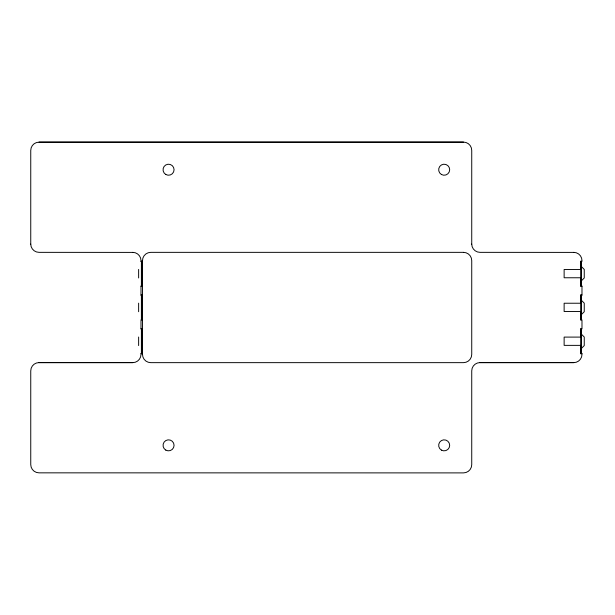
<?xml version="1.0" encoding="UTF-8"?>
<svg xmlns="http://www.w3.org/2000/svg" width="615" height="615" viewBox="0 0 615 615"><rect width="100%" height="100%" fill="white"/><g stroke="black" fill="none" stroke-linecap="round" stroke-linejoin="round"><path stroke-width="0.92" d="M581.49 280.732L584.25 277.972L584.25 269.416L581.49 266.664M581.49 314.473L584.25 311.72L584.25 303.157L581.49 300.404M581.49 348.336L584.25 345.576L584.25 337.02L581.49 334.268M30.75 244.14L30.75 150.368A8.264 8.264 0 0 1 39.022 142.157L463.472 142.103A8.264 8.264 0 0 1 471.736 150.429L471.736 244.14M39.022 142.157L463.472 142.157M132.725 252.404L39.022 252.35A8.264 8.264 0 0 1 30.75 244.078M573.718 252.404L480.007 252.35A8.264 8.264 0 0 1 471.736 244.078M140.996 261.306L142.496 261.367M580.668 269.493L564.132 269.493L564.132 277.765L580.668 277.765M140.996 286.167L142.496 286.167M581.982 286.167L580.606 286.167L580.606 278.318M142.373 278.264L142.373 286.113L140.996 286.113L140.996 295.123L142.373 295.069L142.373 302.918M581.421 295.069L581.982 295.069L581.982 286.113L580.668 286.029L580.668 261.229L581.49 261.229L581.49 286.029M140.996 295.123L142.496 295.123M581.982 295.123L580.606 295.123L580.606 302.972M580.668 303.233L564.132 303.233L564.132 311.505L580.668 311.505M142.496 319.931L140.996 319.877L140.996 328.887M140.996 328.833L142.496 328.887M580.668 337.097L564.132 337.097L564.132 345.369L580.668 345.369M140.996 353.694L142.496 353.694M581.982 353.694L580.606 353.694L580.606 345.845M132.725 362.596L39.022 362.596A8.264 8.264 0 0 0 30.75 370.86L30.75 464.632A8.264 8.264 0 0 0 39.022 472.843L463.472 472.897A8.264 8.264 0 0 0 471.736 464.632L471.736 370.86A8.264 8.264 0 0 1 480.007 362.596L573.718 362.596M39.022 362.65L132.725 362.65A8.264 8.264 0 0 0 140.996 354.386L140.996 353.633L142.373 353.633L142.373 345.791M480.007 362.65L573.718 362.65A8.264 8.264 0 0 0 581.982 354.386L581.982 353.633L580.668 353.633L580.668 328.833M581.49 328.833L581.49 353.633M580.606 269.209L580.606 261.36L581.982 261.36L581.982 260.614A8.264 8.264 0 0 0 573.718 252.35M580.606 312.082L580.606 319.931L581.982 319.931L581.982 328.887L580.606 328.887L580.606 336.736M142.373 261.306L142.373 269.155M142.373 312.028L142.373 319.877M142.373 328.833L142.373 336.682M142.219 286.029L142.219 261.229L141.388 261.229L141.388 286.029M142.219 328.833L142.219 353.633M141.388 328.833L141.388 353.633M140.996 261.367L140.996 260.614A8.264 8.264 0 0 0 132.725 252.35M138.636 269.416L138.636 277.972M138.636 303.157L138.636 311.72M138.636 337.02L138.636 345.576M463.472 252.35L150.767 252.35A8.264 8.264 0 0 0 142.496 260.614L142.496 354.386A8.264 8.264 0 0 0 150.767 362.65L463.472 362.65A8.264 8.264 0 0 0 471.736 354.386L471.736 260.614A8.264 8.264 0 0 0 463.472 252.35M142.219 294.969L141.388 294.969L141.388 319.777L142.219 319.777L142.219 294.969M581.49 294.969L580.668 294.969L580.668 319.777L581.49 319.777L581.49 294.969M165.804 174.491A5.512 5.512 0 0 0 174.068 169.717A5.512 5.512 0 0 0 165.804 164.943A5.512 5.512 0 0 0 165.804 174.491M441.416 174.491A5.512 5.512 0 0 0 449.688 169.717A5.512 5.512 0 0 0 441.424 164.943A5.512 5.512 0 0 0 441.416 174.491M165.804 450.111A5.512 5.512 0 0 0 174.068 445.337A5.512 5.512 0 0 0 165.804 440.563A5.512 5.512 0 0 0 165.804 450.111M441.416 450.111A5.512 5.512 0 0 0 449.688 445.337A5.512 5.512 0 0 0 441.424 440.563A5.512 5.512 0 0 0 441.416 450.111"/></g></svg>
